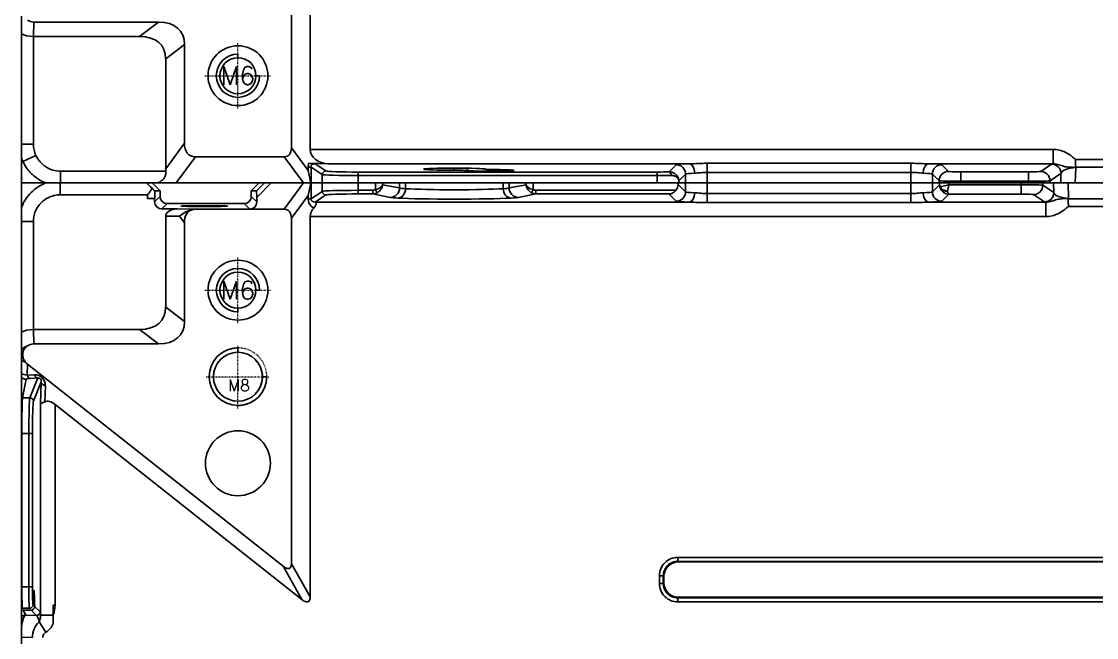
# Model space of a CAD drawing. Header units: millimetres. Extents: x 389 to 17466, y 310 to 5904.
# Drawn here: x 1613.4 to 1762.4, y 883.1 to 968.5 of the extents above; entities that cross this region are included whole.
import ezdxf

# ---------------------------------------------------------------- set-up
doc = ezdxf.new("R2010")
doc.units = ezdxf.units.MM
doc.linetypes.add('CENTER', pattern=[0.6, 0.375, -0.075, 0.075, -0.075])
doc.linetypes.add('HIDDEN', pattern=[0.2, 0.1, -0.1])
doc.layers.add('screw', color=33, linetype='Continuous', lineweight=13)
doc.styles.add('TXT', font='txt.shx', dxfattribs={"bigfont": 'gbcbig.shx'})

# ---------------------------------------------------------------- blocks, each defined once
blk = doc.blocks.new('screw_m8_g')
at = {"layer": 'screw', "color": 1, "linetype": 'CENTER', "lineweight": 18, "ltscale": 0.16}
for p, q in [((0, -4.4), (0, 4.4)), ((-4.4, 0), (4.4, 0))]:
    blk.add_line(p, q, dxfattribs=at)
at = {"layer": 'screw', "color": 33, "linetype": 'HIDDEN', "lineweight": 18, "ltscale": 0.16}
blk.add_circle((0, 0), 3.4, dxfattribs=at)
at = {"layer": 'screw', "color": 92, "linetype": 'HIDDEN', "lineweight": 18, "ltscale": 0.16}
blk.add_arc((0, 0), 4, 270, 180, dxfattribs=at)
at = {"layer": 'screw', "color": 6, "lineweight": 18, "style": 'TXT'}
blk.add_text('M8', height=1.6, dxfattribs=at).set_placement((-1.36, -2))
blk = doc.blocks.new('YTGUH')
at = {"color": 9, "linetype": 'Continuous', "true_color": 0xc7c8ca}
for p, q in [((1653.37, 950.81), (1653.37, 1003.56)), ((1650.77, 998.95), (1650.77, 951.05)), ((1613.36, 966.84), (1613.36, 969.28)), ((1615.01, 966.47), (1615.05, 968.47)), ((1615.05, 968.47), (1632.34, 968.47)), ((1629.73, 966.47), (1632.34, 968.47)), ((1613.36, 951.55), (1613.36, 966.84)), ((1615, 966.47), (1615, 951.55)), ((1615.01, 966.47), (1629.73, 966.47)), ((1635.94, 965.36), (1633.34, 963.36)), ((1635.94, 965.36), (1635.94, 951.68)), ((1633.34, 963.36), (1633.34, 948.14)), ((1643.36, 964.03), (1643.36, 963.53)), ((1645.86, 961.03), (1646.36, 961.03)), ((1615, 951.55), (1613.36, 951.55)), ((1635.94, 951.68), (1633.34, 948.14)), ((1650.77, 951.05), (1653.1, 947.89)), ((1653.37, 950.81), (1756.36, 950.81)), ((1756.36, 950.81), (1756.36, 948.81)), ((1615.35, 949.98), (1613.54, 949.14)), ((1634.79, 946.16), (1637.47, 949.79)), ((1637.47, 949.79), (1649.75, 949.79)), ((1652.43, 946.16), (1649.75, 949.79)), ((1787.22, 949.43), (1759.49, 949.43)), ((1618.75, 947.8), (1633.35, 947.8)), ((1618.75, 947.8), (1618.75, 946.16)), ((1653.1, 947.89), (1653.1, 948.36)), ((1653.1, 948.36), (1653.49, 948.36)), ((1655.89, 948.81), (1653.2, 948.88)), ((1653.49, 948.36), (1653.49, 946.16)), ((1655.05, 947.32), (1653.49, 948.36)), ((1654.05, 948.82), (1655.55, 947.82)), ((1705.93, 948.81), (1655.89, 948.81)), ((1673.29, 947.93), (1673.29, 948.22)), ((1675.2, 948.2), (1675.2, 947.87)), ((1703.11, 947.69), (1704.11, 948.69)), ((1708.41, 948.89), (1736.62, 948.89)), ((1708.41, 947.63), (1708.41, 948.89)), ((1736.62, 947.63), (1736.62, 948.89)), ((1756.36, 948.81), (1739.09, 948.81)), ((1740.91, 948.69), (1741.85, 947.76)), ((1754.63, 947.76), (1756.15, 948.77)), ((1759.5, 948.3), (1759.43, 946.16)), ((1759.44, 948.37), (1787.27, 948.37)), ((1759.46, 948.32), (1759.5, 948.3)), ((1655.05, 946.16), (1655.05, 947.32)), ((1660.04, 947.67), (1701.48, 947.67)), ((1660.04, 947.67), (1660.04, 947.17)), ((1660.04, 947.17), (1660.04, 946.16)), ((1701.48, 947.17), (1660.04, 947.17)), ((1701.48, 947.17), (1701.48, 947.67)), ((1701.48, 946.16), (1701.48, 947.17)), ((1705.41, 947.39), (1704.48, 946.46)), ((1704.48, 946.46), (1704.48, 946.16)), ((1705.41, 946.16), (1705.41, 947.39)), ((1708.41, 947.63), (1708.41, 946.16)), ((1736.62, 947.63), (1708.41, 947.63)), ((1736.62, 946.16), (1736.62, 947.63)), ((1739.61, 947.39), (1739.61, 946.16)), ((1740.55, 946.46), (1739.61, 947.39)), ((1740.55, 946.46), (1740.55, 946.16)), ((1743.55, 947.7), (1752.93, 947.7)), ((1743.55, 946.4), (1743.55, 947.7)), ((1743.55, 946.16), (1743.55, 946.4)), ((1752.93, 946.4), (1743.55, 946.4)), ((1752.93, 947.7), (1752.93, 946.4)), ((1752.93, 946.16), (1752.93, 946.4)), ((1757.44, 947.47), (1755.92, 946.46)), ((1755.92, 946.46), (1755.92, 946.16)), ((1757.4, 946.16), (1757.44, 947.47)), ((1618.71, 946.16), (1618.71, 944.51)), ((1630.73, 946.16), (1618.71, 946.16)), ((1632.24, 946.16), (1618.75, 946.16)), ((1630.73, 946.16), (1631.46, 946.16)), ((1631.46, 946.16), (1632.56, 945.06)), ((1631.83, 944.01), (1631.83, 945.06)), ((1631.83, 945.06), (1632.56, 945.06)), ((1632.24, 946.16), (1634.79, 946.16)), ((1632.56, 944.3), (1632.56, 945.06)), ((1634.79, 946.16), (1652.43, 946.16)), ((1645.2, 945.06), (1646.3, 946.16)), ((1645.2, 945.06), (1645.95, 945.06)), ((1645.2, 945.06), (1645.2, 944.3)), ((1647.04, 946.16), (1645.95, 945.06)), ((1645.97, 944.15), (1647.96, 946.16)), ((1646.3, 946.16), (1647.04, 946.16)), ((1647.96, 946.16), (1647.04, 946.16)), ((1647.96, 946.16), (1652.43, 946.16)), ((1652.43, 946.16), (1649.75, 942.52)), ((1653.43, 946.16), (1652.43, 946.16)), ((1653.43, 946.16), (1652.43, 946.16)), ((1653.43, 946.16), (1653.49, 946.16)), ((1653.43, 946.16), (1653.49, 946.16)), ((1653.49, 946.16), (1655.05, 946.16)), ((1653.49, 943.95), (1653.49, 946.16)), ((1655.05, 946.16), (1653.49, 946.16)), ((1655.05, 944.99), (1653.49, 943.95)), ((1660.04, 946.16), (1655.05, 946.16)), ((1655.05, 946.16), (1655.05, 944.99)), ((1655.05, 946.16), (1660.04, 946.16)), ((1660.04, 946.16), (1701.48, 946.16)), ((1660.04, 945.14), (1660.04, 946.16)), ((1662.43, 946.16), (1660.04, 946.16)), ((1662.04, 945.14), (1660.04, 945.14)), ((1660.04, 944.64), (1660.04, 945.14)), ((1662.04, 945.14), (1662.04, 944.64)), ((1662.43, 946.16), (1662.43, 945.24)), ((1663.41, 946.16), (1662.43, 946.16)), ((1662.43, 945.24), (1662.66, 944.8)), ((1663.41, 945.92), (1663.41, 946.16)), ((1663.41, 946.16), (1665.76, 946.16)), ((1663.41, 945.92), (1665.76, 945.46)), ((1665.76, 945.46), (1665.76, 946.16)), ((1665.76, 946.16), (1666.59, 946.16)), ((1666.59, 945.36), (1666.59, 946.16)), ((1666.59, 946.16), (1680.12, 946.16)), ((1680.12, 945.36), (1680.12, 946.16)), ((1680.95, 946.16), (1680.12, 946.16)), ((1680.95, 945.46), (1680.95, 946.16)), ((1680.95, 946.16), (1683.3, 946.16)), ((1680.95, 945.46), (1683.3, 945.92)), ((1683.3, 946.16), (1683.3, 945.92)), ((1684.28, 946.16), (1683.3, 946.16)), ((1684.28, 945.24), (1684.05, 944.8)), ((1684.28, 945.24), (1684.28, 946.16)), ((1704.38, 946.16), (1684.28, 946.16)), ((1704.09, 945.14), (1684.67, 945.14)), ((1684.67, 944.64), (1684.67, 945.14)), ((1704.48, 946.16), (1701.48, 946.16)), ((1704.38, 945.95), (1704.38, 946.16)), ((1704.38, 946.16), (1705.41, 946.16)), ((1705.41, 944.92), (1704.38, 945.95)), ((1704.48, 946.16), (1705.41, 946.16)), ((1708.41, 946.16), (1705.41, 946.16)), ((1705.41, 946.16), (1705.41, 944.92)), ((1705.41, 946.16), (1708.41, 946.16)), ((1708.41, 946.16), (1736.62, 946.16)), ((1708.41, 944.68), (1708.41, 946.16)), ((1708.41, 946.16), (1736.62, 946.16)), ((1736.62, 946.16), (1739.61, 946.16)), ((1736.62, 946.16), (1736.62, 944.68)), ((1736.62, 946.16), (1739.61, 946.16)), ((1739.61, 946.16), (1740.55, 946.16)), ((1739.61, 944.92), (1739.61, 946.16)), ((1740.61, 946.16), (1739.61, 946.16)), ((1740.61, 945.91), (1739.61, 944.92)), ((1740.55, 946.16), (1743.55, 946.16)), ((1740.61, 946.16), (1740.61, 945.91)), ((1741.91, 946.16), (1740.61, 946.16)), ((1740.71, 945.63), (1741.91, 945.91)), ((1741.91, 945.91), (1741.7, 945.02)), ((1741.91, 945.91), (1741.91, 946.16)), ((1751.93, 946.16), (1741.91, 946.16)), ((1751.93, 945.91), (1741.91, 945.91)), ((1752.93, 946.16), (1743.55, 946.16)), ((1751.93, 946.16), (1751.93, 945.91)), ((1754.92, 946.16), (1751.93, 946.16)), ((1751.93, 944.61), (1751.93, 945.91)), ((1752.93, 946.16), (1755.92, 946.16)), ((1754.92, 945.85), (1754.92, 946.16)), ((1756.4, 946.16), (1754.92, 946.16)), ((1756.44, 944.84), (1754.92, 945.85)), ((1757.4, 946.16), (1755.92, 946.16)), ((1756.4, 946.16), (1756.44, 944.84)), ((1756.4, 946.16), (1758.43, 946.16)), ((1757.4, 946.16), (1759.43, 946.16)), ((1758.5, 944.02), (1758.43, 946.16)), ((1788.28, 946.16), (1758.43, 946.16)), ((1759.43, 946.16), (1787.28, 946.16)), ((1630.83, 944.51), (1618.71, 944.51)), ((1630.83, 944.51), (1630.83, 944.01)), ((1630.83, 944.01), (1631.81, 944.01)), ((1632.56, 944.3), (1631.81, 943.55)), ((1631.81, 944.01), (1631.81, 943.55)), ((1631.83, 944.01), (1631.81, 944.01)), ((1632.81, 942.55), (1633.56, 943.3)), ((1644.2, 943.3), (1633.56, 943.3)), ((1644.2, 943.3), (1644.99, 942.52)), ((1645.98, 943.53), (1645.2, 944.3)), ((1645.98, 943.53), (1645.97, 944.15)), ((1650.77, 941.26), (1653.1, 944.42)), ((1653.1, 944.42), (1653.1, 943.95)), ((1653.1, 943.95), (1653.49, 943.95)), ((1654.05, 943.49), (1655.55, 944.49)), ((1654.29, 943.5), (1654.05, 943.49)), ((1705.93, 943.5), (1654.29, 943.5)), ((1660.04, 944.64), (1662.04, 944.64)), ((1664.48, 944.16), (1662.04, 944.64)), ((1684.67, 944.64), (1682.23, 944.16)), ((1684.67, 944.64), (1703.09, 944.64)), ((1703.09, 944.64), (1704.11, 943.62)), ((1736.62, 944.68), (1708.41, 944.68)), ((1708.41, 944.68), (1708.41, 943.43)), ((1708.41, 943.43), (1736.62, 943.43)), ((1736.62, 944.68), (1736.62, 943.43)), ((1755.36, 943.5), (1739.09, 943.5)), ((1740.91, 943.62), (1741.91, 944.61)), ((1741.91, 944.61), (1751.93, 944.61)), ((1753.63, 944.56), (1755.15, 943.54)), ((1755.36, 941.5), (1755.36, 943.5)), ((1758.44, 943.94), (1788.27, 943.94)), ((1758.46, 943.99), (1758.5, 944.02)), ((1632.81, 942.55), (1634.96, 942.55)), ((1637.56, 942.52), (1634.96, 942.55)), ((1644.99, 942.52), (1637.56, 942.52)), ((1649.75, 942.52), (1644.99, 942.52)), ((1788.22, 942.88), (1758.49, 942.88)), ((1613.36, 940.8), (1615, 940.8)), ((1613.36, 925.47), (1613.36, 940.8)), ((1615, 940.8), (1615, 925.84)), ((1633.34, 941.57), (1635.27, 941.54)), ((1633.34, 928.95), (1633.34, 941.57)), ((1635.94, 940.63), (1635.27, 941.54)), ((1635.94, 926.95), (1635.94, 940.63)), ((1650.77, 941.26), (1650.77, 893.36)), ((1653.37, 941.5), (1653.37, 888.75)), ((1653.37, 941.5), (1755.36, 941.5)), ((1646.36, 931.29), (1645.86, 931.29)), ((1635.94, 926.95), (1633.34, 928.95)), ((1643.36, 928.79), (1643.36, 928.29)), ((1613.36, 923.03), (1613.36, 925.47)), ((1615.01, 925.84), (1629.73, 925.84)), ((1615.05, 923.84), (1615.01, 925.84)), ((1629.73, 925.84), (1632.34, 923.84)), ((1613.36, 923.03), (1613.36, 921.65)), ((1615.05, 923.84), (1632.34, 923.84)), ((1643.36, 922.69), (1643.36, 923.29)), ((1613.36, 919.68), (1613.36, 921.65)), ((1614.15, 919.5), (1614.17, 921.02)), ((1649.61, 893.01), (1614.17, 921.02)), ((1615.17, 919.56), (1614.15, 919.5)), ((1613.36, 919.2), (1613.36, 916.39)), ((1613.5, 916.38), (1614.02, 918.95)), ((1615.61, 919.12), (1614.52, 916.38)), ((1614.59, 919.06), (1615.61, 919.12)), ((1615.02, 915.88), (1616.1, 918.59)), ((1616.1, 918.59), (1616.01, 915.53)), ((1616.59, 915.81), (1616.66, 918.03)), ((1647.36, 919.29), (1646.76, 919.29)), ((1614.52, 916.38), (1613.5, 916.38)), ((1616.01, 915.53), (1616.01, 886.25)), ((1618.01, 887.6), (1618.01, 915.44)), ((1618.01, 915.44), (1652.21, 888.39)), ((1613.41, 911.4), (1613.36, 911.4)), ((1613.36, 911.4), (1613.36, 890.16)), ((1613.41, 890.16), (1613.41, 911.4)), ((1613.41, 911.4), (1614.37, 911.4)), ((1614.37, 911.4), (1614.37, 890.16)), ((1614.87, 911.4), (1614.37, 911.4)), ((1614.87, 890.16), (1614.87, 911.4)), ((1704.31, 894.23), (1842.4, 894.23)), ((1704.31, 894.23), (1704.31, 893.69)), ((1649.61, 893.01), (1652.21, 888.39)), ((1653.37, 888.75), (1650.77, 893.36)), ((1842.4, 893.69), (1704.31, 893.69)), ((1704.39, 893.61), (1704.31, 893.69)), ((1842.32, 893.61), (1704.39, 893.61)), ((1701.77, 891.7), (1701.77, 890.61)), ((1702.32, 891.7), (1701.77, 891.7)), ((1702.32, 890.61), (1702.32, 891.7)), ((1702.32, 891.7), (1702.4, 891.61)), ((1702.4, 891.61), (1702.4, 890.7)), ((1613.41, 890.16), (1613.36, 890.16)), ((1614.37, 890.16), (1613.41, 890.16)), ((1614.87, 890.16), (1614.37, 890.16)), ((1702.32, 890.61), (1701.77, 890.61)), ((1702.4, 890.7), (1702.32, 890.61)), ((1704.31, 888.62), (1704.39, 888.71)), ((1704.31, 888.62), (1842.4, 888.62)), ((1704.31, 888.62), (1704.31, 888.08)), ((1842.32, 888.71), (1704.39, 888.71)), ((1613.36, 886.9), (1613.36, 887.17)), ((1613.36, 886.9), (1613.36, 886.05)), ((1614.45, 887.18), (1613.47, 887.18)), ((1613.94, 886.23), (1613.59, 886.93)), ((1614.68, 886.93), (1613.59, 886.93)), ((1614.68, 886.93), (1615.43, 886.18)), ((1615.93, 886.68), (1615.18, 887.44)), ((1617.75, 887.6), (1618.01, 887.6)), ((1617.75, 886.28), (1617.75, 887.6)), ((1842.4, 888.08), (1704.31, 888.08)), ((1613.36, 884.52), (1613.36, 886.05)), ((1615.43, 886.18), (1613.94, 886.23)), ((1615.79, 885.31), (1616.73, 883.85)), ((1616.01, 886.25), (1617.75, 886.25)), ((1617.75, 885.05), (1617.75, 886.28)), ((1613.36, 884.52), (1613.36, 883.18)), ((1613.36, 883.18), (1614.87, 883.13)), ((1613.36, 849.13), (1613.36, 883.18))]:
    blk.add_line(p, q, dxfattribs=at)
for centre, radius in [((1643.36, 961.03), 4.15), ((1643.36, 961.03), 2.5), ((1643.36, 931.29), 4.15), ((1643.36, 931.29), 2.5), ((1643.36, 907.29), 4.5)]:
    blk.add_circle(centre, radius, dxfattribs=at)
for centre, radius, start, end in [((1643.36, 961.03), 3, 90, 0), ((1643.36, 931.29), 3, 0, 270), ((1615.05, 922.3), 1.53, 124.2742, 220.7405), ((1643.36, 919.29), 4, 90, 0), ((1643.36, 919.29), 3.4, 90, 0), ((1643.36, 919.29), 3.4, 0, 90)]:
    blk.add_arc(centre, radius, start, end, dxfattribs=at)
for centre, major_axis, ratio, start_param, end_param in [((1615.07, 971.3), (-0.05, -2.83), 0.707053, 5.848758, 6.295526), ((1627.73, 961.4), (-7.63, -5.85), 0.519988, 2.761948, 3.737168), ((1615, 967.3), (-2, 0.02), 0.414169, 0.607152, 1.574411), ((1615.04, 969.3), (-0.05, -2.83), 0.707053, 0.007229, 0.012341), ((1625.12, 959.4), (-7.63, -5.85), 0.519988, 2.761948, 3.737168), ((1640.87, 955.89), (4.3, 5.83), 0.414284, 2.629407, 3.437875), ((1647.48, 953.86), (-2.86, 3.89), 0.414284, 2.845311, 3.653779), ((1655.98, 950.81), (-2.61, 0), 0.767327, 0, 1.53589), ((1638.27, 952.35), (4.3, 5.83), 0.414284, 2.629407, 2.709492), ((1654.66, 948.32), (-1.5, 0.48), 0.950312, 6.222659, 6.580317), ((1654.05, 948.32), (-0.543, 0.187), 0.861051, 5.005221, 6.574191), ((1655.55, 947.32), (-0.277, -0.416), 0.998023, 3.730274, 5.299244), ((1660.04, 947.83), (-4.5, 0), 0.034921, 0.05236, 1.570796), ((1673.36, 948.07), (-4.25, 0), 0.034921, 3.157474, 7.838062), ((1678.36, 947.9), (-3.25, 0), 0.034921, 0.240124, 4.472132), ((1708.41, 948.69), (-4.3, 0), 0.034921, 5.326162, 6.248279), ((1704.11, 947.39), (-0.919, 0.919), 0.998783, 3.9276, 5.497178), ((1705.93, 947.51), (-0.03, 1.3), 0.575839, 4.698222, 6.240485), ((1739.09, 947.51), (0.03, 1.3), 0.575839, 0.0427, 1.584963), ((1736.62, 948.69), (-4.3, 0), 0.034921, 3.176499, 4.098616), ((1740.91, 947.39), (0.919, 0.919), 0.998783, 0.786007, 2.355586), ((1741.85, 946.46), (-0.919, -0.919), 0.998783, 3.9276, 5.497178), ((1743.55, 947.76), (-1.7, 0), 0.034921, 0.034907, 1.570796), ((1752.93, 947.76), (-1.7, 0), 0.034921, 1.570796, 3.089233), ((1754.63, 946.46), (0.72, -1.08), 0.998023, 0.983941, 2.552911), ((1759.44, 948.76), (3.3, 0), 0.042162, 2.775903, 3.078292), ((1756.15, 947.47), (0.72, -1.08), 0.998023, 0.983941, 2.552911), ((1759.44, 947.46), (2, 0.07), 0.41429, 1.525367, 3.05186), ((1660.04, 947.33), (-5, 0), 0.031429, 0.05236, 1.570796), ((1701.48, 947.76), (-2.5, 0), 0.034921, 1.570796, 2.284184), ((1701.48, 947.26), (-3, 0), 0.029101, 1.570796, 2.284184), ((1703.11, 947.19), (-0.015, 0.5), 0.654228, 4.69262, 6.237024), ((1708.41, 947.39), (-3, 0), 0.050053, 5.326162, 6.248279), ((1736.62, 947.39), (-3, 0), 0.050053, 3.176499, 4.098616), ((1743.55, 946.46), (-3, 0), 0.019788, 0.034907, 1.570796), ((1752.93, 946.46), (-3, 0), 0.019788, 1.570796, 3.089233), ((1632.39, 944.51), (-2, 2), 0.008726, 0.59481, 1.090186), ((1630.83, 946.06), (-1, 1), 0.008727, 2.253368, 3.132866), ((1645.95, 943.64), (-0.01, 1.41), 0.013235, 5.079274, 6.283122), ((1660.04, 944.98), (-5, 0), 0.031429, 4.712389, 6.230825), ((1655.55, 944.99), (-0.277, 0.416), 0.998023, 0.983941, 2.552911), ((1662.04, 945.94), (0.797, -0.158), 0.984226, 4.910957, 5.40958), ((1662.04, 945.94), (-1.28, 0.25), 0.996219, 1.769364, 2.267987), ((1664.48, 945.46), (0.25, 1.28), 0.984226, 3.340161, 4.904897), ((1665.5, 945.36), (0.07, 1.3), 0.844803, 3.206862, 4.759004), ((1671.67, 945.5), (-6, 0), 0.042487, 0.174533, 0.563912), ((1673.36, 945.54), (-8, 0), 0.040595, 0.563912, 2.57768), ((1675.05, 945.5), (-6, 0), 0.042487, 2.57768, 2.96706), ((1681.22, 945.36), (-0.07, 1.3), 0.844803, 1.524182, 3.076323), ((1682.23, 945.46), (-0.25, 1.28), 0.984226, 1.378289, 2.943025), ((1684.67, 945.94), (1.28, 0.25), 0.996219, 4.015198, 4.513821), ((1684.67, 945.94), (0.797, 0.158), 0.984226, 4.015198, 4.513821), ((1703.07, 945.96), (0.92, -0.92), 0.998783, 0.105989, 0.784789), ((1704.11, 944.92), (-0.919, -0.919), 0.998783, 0.786007, 2.355586), ((1708.41, 944.92), (-3, 0), 0.050053, 0.034907, 0.957024), ((1705.93, 944.8), (-0.03, -1.3), 0.575839, 0.0427, 1.584963), ((1736.62, 944.92), (-3, 0), 0.050053, 2.184569, 3.106686), ((1739.09, 944.8), (0.03, -1.3), 0.575839, 4.698222, 6.240485), ((1740.91, 944.92), (0.919, -0.919), 0.998783, 3.9276, 5.497178), ((1741.91, 945.91), (-1.2, 0.51), 0.96994, 0.412514, 0.771134), ((1741.91, 945.91), (-1.3, 0.04), 0.593526, 0.053916, 0.412536), ((1741.17, 945.64), (0.46, 0.195), 0.685021, 2.587307, 3.079904), ((1741.17, 945.63), (-0.456, -0.205), 0.69482, 5.709949, 6.204723), ((1741.91, 945.91), (-0.54, 1.19), 0.988133, 1.499411, 2.710369), ((1741.91, 945.91), (-0.01, 1.3), 0.222706, 2.320074, 3.104864), ((1751.93, 945.85), (-3, 0), 0.019788, 3.193953, 4.712389), ((1753.63, 945.85), (0.72, 1.08), 0.998023, 3.730274, 5.299244), ((1755.15, 944.84), (0.72, 1.08), 0.998023, 3.730274, 5.299244), ((1758.44, 944.85), (-2, 0.07), 0.41429, 0.089732, 1.616226), ((1632.81, 943.55), (-0.707, -0.707), 0.999695, 5.497939, 7.068431), ((1633.56, 944.3), (-0.707, -0.707), 0.999695, 5.497939, 7.068431), ((1644.2, 944.3), (-0.707, 0.707), 0.999695, 2.356347, 3.926839), ((1644.98, 943.53), (-0.397, 0.931), 0.985858, 2.743926, 4.314418), ((1654.66, 944), (1.5, 0.48), 0.950312, 2.844461, 3.8854), ((1654.05, 944), (0.543, 0.187), 0.861051, 2.850587, 4.419557), ((1654.05, 942.5), (0.027, -1), 0.608624, 2.799613, 3.097594), ((1660.04, 944.48), (-4.5, 0), 0.034921, 4.712389, 6.230825), ((1671.67, 944.2), (-7.3, 0), 0.034921, 0.174533, 0.563912), ((1673.36, 944.24), (-9.3, 0), 0.034921, 0.563912, 2.57768), ((1675.05, 944.2), (-7.3, 0), 0.034921, 2.57768, 2.96706), ((1708.41, 943.62), (-4.3, 0), 0.034921, 0.034907, 0.957024), ((1736.62, 943.62), (-4.3, 0), 0.034921, 2.184569, 3.106686), ((1751.93, 944.55), (-1.7, 0), 0.034921, 3.193953, 4.712389), ((1758.44, 943.55), (-3.3, 0), 0.042162, 0.063301, 0.365689), ((1634.98, 941.55), (1.64, -0.02), 0.608727, 1.592796, 3.149746), ((1640.87, 936.42), (4.3, -5.83), 0.414284, 2.987773, 3.653779), ((1637.59, 941.52), (1.64, -0.02), 0.608727, 1.592796, 1.946025), ((1647.48, 938.45), (-2.86, -3.89), 0.414284, 2.629407, 3.437875), ((1655.98, 941.5), (-2.61, 0), 0.767327, 5.654446, 6.283185), ((1625.12, 932.91), (-7.63, 5.85), 0.519988, 2.546017, 3.521237), ((1627.73, 930.91), (-7.63, 5.85), 0.519988, 2.546017, 3.521237), ((1615, 925.01), (2, 0.02), 0.414169, 1.567182, 2.534441), ((1615.04, 923.01), (0.05, -2.83), 0.707053, 3.129252, 3.134364), ((1615.05, 922.3), (-2, -0.03), 0.707053, 5.146817, 5.710572), ((1615.07, 921.01), (0.05, -2.83), 0.707053, 3.129252, 3.57602), ((1615.05, 922.3), (-2, 0.03), 0.621326, 0.5689, 0.959097), ((1615.07, 923.91), (-0.04, -3.22), 0.621326, 5.671486, 5.837782), ((1615.02, 919.95), (-2, 0.01), 0.250652, 0.591792, 1.123404), ((1614.59, 920.05), (0.058, -0.998), 0.553603, 5.268923, 6.178337), ((1615.12, 917.94), (0.81, 1.45), 0.902173, 5.238895, 6.80665), ((1615.61, 920.11), (0.058, -0.998), 0.553603, 5.268923, 6.178337), ((1614.02, 919.95), (0.981, -0.196), 0.996044, 4.185297, 4.908556), ((1615.02, 918.95), (1, 0), 0.119965, 2.014389, 3.117507), ((1615.56, 918.49), (0.316, 0.584), 0.749129, 5.247343, 6.815098), ((1617.1, 918.59), (-1, 0.028), 0.62541, 0.044741, 1.134215), ((1613.5, 917.38), (0.981, -0.196), 0.996044, 4.759337, 4.908556), ((1613.51, 911.4), (0, 5), 0.020946, 0.087266, 1.570796), ((1614.53, 911.4), (0, 5), 0.031429, 0.087266, 1.570796), ((1614.52, 915.88), (-0.464, 0.185), 0.995592, 3.522886, 5.090641), ((1615.03, 911.4), (0, 4.5), 0.034921, 0.087266, 1.570796), ((1618.01, 912.89), (-1.41, 2.92), 0.484172, 5.497787, 6.283364), ((1649.12, 895.19), (1.39, -2.46), 0.35329, 5.569338, 6.841706), ((1704.41, 891.6), (-1.42, 1.42), 0.992433, 5.501585, 7.064785), ((1613.48, 890.16), (0, 3), 0.023273, 1.570796, 3.025387), ((1614.46, 890.16), (0, 3), 0.029101, 1.570796, 3.025387), ((1614.96, 890.16), (0, 2.5), 0.034921, 1.570796, 3.084511), ((1615.07, 886.16), (0, 3.5), 0.034921, 5.086761, 7.409605), ((1704.41, 890.71), (-1.42, -1.42), 0.992433, 5.501585, 7.064785), ((1651.73, 890.58), (1.39, -2.46), 0.35329, 5.569338, 6.841706), ((1615.43, 886.68), (-0.354, -0.354), 0.998783, 0.786007, 2.355586), ((1615.93, 883.18), (0, 3.5), 0.051121, 5.779138, 6.23197), ((1614.51, 887.61), (-2.48, 2.48), 0.998783, 3.53867, 3.926382), ((1613.94, 885.24), (0.894, 0.447), 0.999239, 1.107575, 1.728982), ((1613.94, 883.24), (0.03, 3), 0.218747, 0.043917, 1.130098), ((1617.7, 883.11), (0.1, 3), 0.942809, 0.778991, 1.595477), ((1615.43, 883.18), (-0.03, 3), 0.177208, 5.496471, 6.226101), ((1617.7, 883.11), (-1.41, 0.05), 0.706891, 5.49138, 6.307865)]:
    blk.add_ellipse(centre, major_axis=major_axis, ratio=ratio, start_param=start_param, end_param=end_param, dxfattribs=at)
blk.add_ellipse((1638.67, 942.95), major_axis=(-3.25, 0), ratio=0.017455, dxfattribs=at)
for points, knots in [([(1613.36, 951.55), (1613.36, 951.35), (1613.36, 951.15), (1613.36, 950.77), (1613.36, 950.57), (1613.36, 950.21), (1613.36, 950.03), (1613.36, 949.74), (1613.36, 949.62), (1613.36, 949.58)], [0, 0, 0, 0, 0.25, 0.25, 0.5, 0.5, 0.75, 0.75, 1, 1, 1, 1]), ([(1615, 951.55), (1615, 951.27), (1615.03, 951.01), (1615.15, 950.49), (1615.23, 950.23), (1615.35, 949.98)], [0, 0, 0, 0, 0.5, 0.5, 1, 1, 1, 1]), ([(1756.36, 950.81), (1756.65, 950.81), (1756.94, 950.77), (1757.5, 950.64), (1757.78, 950.54), (1758.31, 950.28), (1758.55, 950.13), (1758.91, 949.87), (1759.02, 949.78), (1759.19, 949.64), (1759.25, 949.59), (1759.33, 949.53), (1759.36, 949.5), (1759.42, 949.46), (1759.46, 949.44), (1759.49, 949.43)], [0, 0, 0, 0, 0.25, 0.25, 0.5, 0.5, 0.75, 0.75, 0.875, 0.875, 0.9375, 0.9375, 0.96875, 0.96875, 1, 1, 1, 1]), ([(1613.36, 949.58), (1613.36, 948.9), (1613.36, 948.28), (1613.36, 947.13), (1613.36, 946.6), (1613.36, 946.16)], [0, 0, 0, 0, 0.5, 0.5, 1, 1, 1, 1]), ([(1615.35, 949.98), (1615.5, 949.66), (1615.69, 949.36), (1616.04, 948.96), (1616.17, 948.83), (1616.44, 948.6), (1616.58, 948.49), (1616.87, 948.3), (1617.03, 948.21), (1617.36, 948.07), (1617.52, 948), (1618.03, 947.85), (1618.39, 947.8), (1618.75, 947.8)], [0, 0, 0, 0, 0.25, 0.25, 0.375, 0.375, 0.5, 0.5, 0.625, 0.625, 0.75, 0.75, 1, 1, 1, 1]), ([(1759.49, 949.43), (1759.48, 949.34), (1759.47, 949.25), (1759.46, 949.06), (1759.46, 948.97), (1759.45, 948.7), (1759.44, 948.53), (1759.44, 948.37)], [0, 0, 0, 0, 0.25, 0.25, 0.5, 0.5, 1, 1, 1, 1]), ([(1616.78, 946.16), (1616.43, 946.29), (1616.08, 946.45), (1615.44, 946.85), (1615.14, 947.07), (1614.72, 947.46), (1614.59, 947.59), (1614.34, 947.87), (1614.22, 948.02), (1613.89, 948.48), (1613.7, 948.8), (1613.54, 949.14)], [0, 0, 0, 0, 0.25, 0.25, 0.5, 0.5, 0.625, 0.625, 0.75, 0.75, 1, 1, 1, 1]), ([(1633.35, 947.8), (1633.36, 947.7), (1633.37, 947.61), (1633.36, 947.41), (1633.34, 947.32), (1633.27, 947.05), (1633.18, 946.88), (1632.95, 946.61), (1632.82, 946.5), (1632.54, 946.31), (1632.39, 946.23), (1632.24, 946.16)], [0, 0, 0, 0, 0.125, 0.125, 0.25, 0.25, 0.5, 0.5, 0.75, 0.75, 1, 1, 1, 1]), ([(1654.05, 948.82), (1653.97, 948.83), (1653.88, 948.84), (1653.7, 948.86), (1653.64, 948.86), (1653.45, 948.87), (1653.34, 948.88), (1653.2, 948.88)], [0, 0, 0, 0, 0.5, 0.5, 0.75, 0.75, 1, 1, 1, 1]), ([(1675.2, 947.87), (1675.15, 947.88), (1675.06, 947.89), (1674.82, 947.9), (1674.68, 947.91), (1674.33, 947.92), (1674.14, 947.92), (1673.73, 947.92), (1673.51, 947.93), (1673.29, 947.93)], [0, 0, 0, 0, 0.25, 0.25, 0.5, 0.5, 0.75, 0.75, 1, 1, 1, 1]), ([(1677.6, 948.08), (1677.61, 948.07), (1677.65, 948.06), (1677.8, 948.05), (1677.9, 948.04), (1678.18, 948.03), (1678.34, 948.02), (1678.71, 948.02), (1678.91, 948.01), (1679.13, 948.01)], [0, 0, 0, 0, 0.25, 0.25, 0.5, 0.5, 0.75, 0.75, 1, 1, 1, 1]), ([(1705.93, 948.81), (1706.33, 948.82), (1706.74, 948.84), (1707.57, 948.87), (1707.99, 948.89), (1708.41, 948.89)], [0, 0, 0, 0, 0.5, 0.5, 1, 1, 1, 1]), ([(1736.62, 948.89), (1737.04, 948.89), (1737.47, 948.87), (1738.3, 948.84), (1738.7, 948.82), (1739.09, 948.81)], [0, 0, 0, 0, 0.5, 0.5, 1, 1, 1, 1]), ([(1759.46, 948.32), (1759.31, 948.32), (1759.17, 948.32), (1758.88, 948.33), (1758.74, 948.33), (1758.34, 948.35), (1758.1, 948.4), (1757.63, 948.52), (1757.4, 948.61), (1756.91, 948.75), (1756.65, 948.81), (1756.36, 948.81)], [0, 0, 0, 0, 0.125, 0.125, 0.25, 0.25, 0.5, 0.5, 0.75, 0.75, 1, 1, 1, 1]), ([(1759.44, 948.37), (1759.44, 948.36), (1759.44, 948.36), (1759.44, 948.34), (1759.45, 948.34), (1759.46, 948.33), (1759.46, 948.33), (1759.46, 948.32)], [0, 0, 0, 0, 0.362071, 0.362071, 0.723957, 0.723957, 1, 1, 1, 1]), ([(1704.48, 946.46), (1704.47, 946.53), (1704.46, 946.61), (1704.43, 946.76), (1704.41, 946.83), (1704.31, 947.04), (1704.22, 947.18), (1703.99, 947.41), (1703.84, 947.51), (1703.5, 947.66), (1703.32, 947.7), (1703.11, 947.69)], [0, 0, 0, 0, 0.125, 0.125, 0.25, 0.25, 0.5, 0.5, 0.75, 0.75, 1, 1, 1, 1]), ([(1703.44, 947.19), (1703.61, 947.2), (1703.75, 947.17), (1704.01, 947.08), (1704.11, 947.02), (1704.29, 946.88), (1704.35, 946.8), (1704.44, 946.63), (1704.47, 946.55), (1704.48, 946.46)], [0, 0, 0, 0, 0.25, 0.25, 0.5, 0.5, 0.75, 0.75, 1, 1, 1, 1]), ([(1708.41, 947.63), (1708.1, 947.63), (1707.8, 947.61), (1707.36, 947.57), (1707.22, 947.55), (1706.94, 947.53), (1706.81, 947.52), (1706.68, 947.51)], [0, 0, 0, 0, 0.5, 0.5, 0.75, 0.75, 1, 1, 1, 1]), ([(1738.34, 947.51), (1738.09, 947.52), (1737.82, 947.56), (1737.38, 947.6), (1737.23, 947.61), (1736.93, 947.63), (1736.77, 947.63), (1736.62, 947.63)], [0, 0, 0, 0, 0.5, 0.5, 0.75, 0.75, 1, 1, 1, 1]), ([(1613.36, 946.16), (1613.8, 946.16), (1614.33, 946.16), (1615.48, 946.16), (1616.1, 946.16), (1616.78, 946.16)], [0, 0, 0, 0, 0.5, 0.5, 1, 1, 1, 1]), ([(1613.36, 942.76), (1613.5, 943.15), (1613.68, 943.52), (1614.13, 944.22), (1614.39, 944.54), (1614.97, 945.12), (1615.3, 945.38), (1615.99, 945.83), (1616.36, 946.01), (1616.75, 946.16)], [0, 0, 0, 0, 0.25, 0.25, 0.5, 0.5, 0.75, 0.75, 1, 1, 1, 1]), ([(1613.36, 942.76), (1613.36, 943.43), (1613.36, 944.05), (1613.36, 945.19), (1613.36, 945.71), (1613.36, 946.16)], [0, 0, 0, 0, 0.5, 0.5, 1, 1, 1, 1]), ([(1616.75, 946.16), (1616.08, 946.16), (1615.46, 946.16), (1614.32, 946.16), (1613.8, 946.16), (1613.36, 946.16)], [0, 0, 0, 0, 0.5, 0.5, 1, 1, 1, 1]), ([(1618.71, 946.16), (1618.51, 946.16), (1618.32, 946.16), (1617.93, 946.16), (1617.74, 946.16), (1617.37, 946.16), (1617.2, 946.16), (1616.91, 946.16), (1616.79, 946.16), (1616.75, 946.16)], [0, 0, 0, 0, 0.25, 0.25, 0.5, 0.5, 0.75, 0.75, 1, 1, 1, 1]), ([(1616.78, 946.16), (1616.82, 946.16), (1616.94, 946.16), (1617.23, 946.16), (1617.41, 946.16), (1617.77, 946.16), (1617.97, 946.16), (1618.35, 946.16), (1618.55, 946.16), (1618.75, 946.16)], [0, 0, 0, 0, 0.25, 0.25, 0.5, 0.5, 0.75, 0.75, 1, 1, 1, 1]), ([(1631.45, 945.42), (1631.36, 945.27), (1631.26, 945.12), (1631.05, 944.82), (1630.94, 944.66), (1630.83, 944.51)], [0, 0, 0, 0, 0.5, 0.5, 1, 1, 1, 1]), ([(1662.43, 945.24), (1662.56, 945.27), (1662.68, 945.31), (1662.9, 945.41), (1663, 945.47), (1663.18, 945.59), (1663.25, 945.65), (1663.36, 945.78), (1663.39, 945.85), (1663.41, 945.92)], [0, 0, 0, 0, 0.25, 0.25, 0.5, 0.5, 0.75, 0.75, 1, 1, 1, 1]), ([(1663.41, 945.92), (1663.4, 945.81), (1663.38, 945.7), (1663.31, 945.49), (1663.25, 945.38), (1663.13, 945.19), (1663.05, 945.1), (1662.87, 944.93), (1662.77, 944.86), (1662.66, 944.8)], [0, 0, 0, 0, 0.25, 0.25, 0.5, 0.5, 0.75, 0.75, 1, 1, 1, 1]), ([(1684.05, 944.8), (1683.94, 944.86), (1683.84, 944.93), (1683.66, 945.1), (1683.58, 945.19), (1683.46, 945.38), (1683.41, 945.49), (1683.33, 945.7), (1683.31, 945.81), (1683.3, 945.92)], [0, 0, 0, 0, 0.25, 0.25, 0.5, 0.5, 0.75, 0.75, 1, 1, 1, 1]), ([(1684.28, 945.24), (1684.16, 945.27), (1684.03, 945.31), (1683.81, 945.41), (1683.71, 945.47), (1683.54, 945.59), (1683.46, 945.65), (1683.35, 945.78), (1683.32, 945.85), (1683.3, 945.92)], [0, 0, 0, 0, 0.25, 0.25, 0.5, 0.5, 0.75, 0.75, 1, 1, 1, 1]), ([(1703.09, 944.64), (1703.27, 944.64), (1703.45, 944.68), (1703.7, 944.81), (1703.79, 944.86), (1703.95, 944.98), (1704.02, 945.06), (1704.09, 945.14)], [0, 0, 0, 0, 0.5, 0.5, 0.75, 0.75, 1, 1, 1, 1]), ([(1708.41, 944.68), (1708.1, 944.68), (1707.8, 944.7), (1707.36, 944.74), (1707.22, 944.76), (1706.94, 944.78), (1706.81, 944.8), (1706.68, 944.8)], [0, 0, 0, 0, 0.5, 0.5, 0.75, 0.75, 1, 1, 1, 1]), ([(1738.34, 944.8), (1738.09, 944.79), (1737.82, 944.76), (1737.38, 944.71), (1737.23, 944.7), (1736.93, 944.68), (1736.77, 944.68), (1736.62, 944.68)], [0, 0, 0, 0, 0.5, 0.5, 0.75, 0.75, 1, 1, 1, 1]), ([(1741.7, 945.02), (1741.59, 945.04), (1741.48, 945.06), (1741.27, 945.12), (1741.17, 945.17), (1740.99, 945.28), (1740.92, 945.34), (1740.79, 945.48), (1740.74, 945.55), (1740.71, 945.63)], [0, 0, 0, 0, 0.25, 0.25, 0.5, 0.5, 0.75, 0.75, 1, 1, 1, 1]), ([(1741.7, 945.02), (1741.59, 945.02), (1741.48, 945.02), (1741.27, 945.06), (1741.17, 945.08), (1740.99, 945.16), (1740.91, 945.21), (1740.78, 945.33), (1740.74, 945.39), (1740.71, 945.46)], [0, 0, 0, 0, 0.25, 0.25, 0.5, 0.5, 0.75, 0.75, 1, 1, 1, 1]), ([(1618.71, 944.51), (1618.46, 944.51), (1618.22, 944.48), (1617.75, 944.39), (1617.52, 944.32), (1617.07, 944.13), (1616.85, 944.02), (1616.45, 943.75), (1616.26, 943.59), (1615.92, 943.25), (1615.77, 943.07), (1615.49, 942.66), (1615.38, 942.45), (1615.19, 942), (1615.12, 941.77), (1615.03, 941.29), (1615, 941.05), (1615, 940.8)], [0, 0, 0, 0, 0.125, 0.125, 0.25, 0.25, 0.375, 0.375, 0.5, 0.5, 0.625, 0.625, 0.75, 0.75, 0.875, 0.875, 1, 1, 1, 1]), ([(1653.87, 942.68), (1653.95, 942.76), (1654.01, 942.84), (1654.1, 943), (1654.13, 943.07), (1654.18, 943.21), (1654.2, 943.27), (1654.21, 943.35), (1654.21, 943.37), (1654.22, 943.41), (1654.22, 943.43), (1654.23, 943.44)], [0, 0, 0, 0, 0.25, 0.25, 0.5, 0.5, 0.75, 0.75, 0.875, 0.875, 1, 1, 1, 1]), ([(1705.93, 943.5), (1706.33, 943.5), (1706.74, 943.47), (1707.57, 943.44), (1707.99, 943.43), (1708.41, 943.43)], [0, 0, 0, 0, 0.5, 0.5, 1, 1, 1, 1]), ([(1736.62, 943.43), (1737.04, 943.43), (1737.47, 943.44), (1738.3, 943.47), (1738.7, 943.5), (1739.09, 943.5)], [0, 0, 0, 0, 0.5, 0.5, 1, 1, 1, 1]), ([(1758.46, 943.99), (1758.31, 943.99), (1758.17, 943.99), (1757.88, 943.99), (1757.74, 943.98), (1757.34, 943.96), (1757.1, 943.92), (1756.63, 943.79), (1756.4, 943.7), (1756.03, 943.59), (1755.9, 943.56), (1755.64, 943.51), (1755.5, 943.5), (1755.36, 943.5)], [0, 0, 0, 0, 0.125, 0.125, 0.25, 0.25, 0.5, 0.5, 0.75, 0.75, 0.875, 0.875, 1, 1, 1, 1]), ([(1758.44, 943.94), (1758.44, 943.95), (1758.44, 943.97), (1758.46, 943.98), (1758.46, 943.99)], [0, 0, 0, 0, 0.490427, 1, 1, 1, 1]), ([(1758.49, 942.88), (1758.48, 942.97), (1758.47, 943.07), (1758.46, 943.25), (1758.46, 943.34), (1758.45, 943.61), (1758.44, 943.78), (1758.44, 943.94)], [0, 0, 0, 0, 0.25, 0.25, 0.5, 0.5, 1, 1, 1, 1]), ([(1613.36, 942.76), (1613.36, 942.74), (1613.36, 942.7), (1613.36, 942.6), (1613.36, 942.53), (1613.36, 942.31), (1613.36, 942.14), (1613.36, 941.77), (1613.36, 941.58), (1613.36, 941.2), (1613.36, 941), (1613.36, 940.8)], [0, 0, 0, 0, 0.125, 0.125, 0.25, 0.25, 0.5, 0.5, 0.75, 0.75, 1, 1, 1, 1]), ([(1637, 942.46), (1636.83, 942.42), (1636.67, 942.37), (1636.35, 942.24), (1636.2, 942.17), (1635.76, 941.93), (1635.5, 941.73), (1635.27, 941.54)], [0, 0, 0, 0, 0.25, 0.25, 0.5, 0.5, 1, 1, 1, 1]), ([(1755.36, 941.5), (1755.65, 941.5), (1755.94, 941.54), (1756.5, 941.67), (1756.78, 941.77), (1757.31, 942.03), (1757.55, 942.18), (1757.91, 942.44), (1758.02, 942.53), (1758.19, 942.67), (1758.25, 942.72), (1758.33, 942.78), (1758.36, 942.81), (1758.42, 942.85), (1758.46, 942.87), (1758.49, 942.88)], [0, 0, 0, 0, 0.25, 0.25, 0.5, 0.5, 0.75, 0.75, 0.875, 0.875, 0.9375, 0.9375, 0.96875, 0.96875, 1, 1, 1, 1]), ([(1613.36, 919.2), (1613.36, 919.22), (1613.36, 919.26), (1613.36, 919.41), (1613.36, 919.51), (1613.36, 919.68)], [0, 0, 0, 0, 0.5, 0.5, 1, 1, 1, 1]), ([(1613.36, 916.39), (1613.36, 916.36), (1613.36, 916.31), (1613.36, 916.14), (1613.36, 916.03), (1613.36, 915.75), (1613.36, 915.59), (1613.36, 915.22), (1613.36, 915.01), (1613.36, 914.55), (1613.36, 914.31), (1613.36, 913.78), (1613.36, 913.5), (1613.36, 912.93), (1613.36, 912.63), (1613.36, 912.02), (1613.36, 911.71), (1613.36, 911.4)], [0, 0, 0, 0, 0.125, 0.125, 0.25, 0.25, 0.375, 0.375, 0.5, 0.5, 0.625, 0.625, 0.75, 0.75, 0.875, 0.875, 1, 1, 1, 1]), ([(1616.01, 915.53), (1616.01, 915.54), (1616.03, 915.56), (1616.09, 915.59), (1616.13, 915.61), (1616.23, 915.65), (1616.29, 915.67), (1616.43, 915.73), (1616.51, 915.77), (1616.59, 915.81)], [0, 0, 0, 0, 0.25, 0.25, 0.5, 0.5, 0.75, 0.75, 1, 1, 1, 1]), ([(1704.31, 894.23), (1703.98, 894.23), (1703.64, 894.17), (1703.03, 893.91), (1702.75, 893.73), (1702.28, 893.26), (1702.09, 892.98), (1701.84, 892.36), (1701.77, 892.03), (1701.77, 891.7)], [0, 0, 0, 0, 0.25, 0.25, 0.5, 0.5, 0.75, 0.75, 1, 1, 1, 1]), ([(1702.32, 891.7), (1702.32, 891.96), (1702.37, 892.22), (1702.57, 892.7), (1702.71, 892.92), (1703.08, 893.29), (1703.3, 893.44), (1703.78, 893.64), (1704.05, 893.69), (1704.31, 893.69)], [0, 0, 0, 0, 0.25, 0.25, 0.5, 0.5, 0.75, 0.75, 1, 1, 1, 1]), ([(1613.36, 890.16), (1613.36, 889.97), (1613.36, 889.79), (1613.36, 889.44), (1613.36, 889.26), (1613.36, 888.92), (1613.36, 888.75), (1613.36, 888.44), (1613.36, 888.3), (1613.36, 888.02), (1613.36, 887.9), (1613.36, 887.68), (1613.36, 887.58), (1613.36, 887.41), (1613.36, 887.34), (1613.36, 887.23), (1613.36, 887.19), (1613.36, 887.17)], [0, 0, 0, 0, 0.125, 0.125, 0.25, 0.25, 0.375, 0.375, 0.5, 0.5, 0.625, 0.625, 0.75, 0.75, 0.875, 0.875, 1, 1, 1, 1]), ([(1701.77, 890.61), (1701.77, 890.28), (1701.84, 889.95), (1702.09, 889.34), (1702.28, 889.06), (1702.75, 888.59), (1703.03, 888.4), (1703.64, 888.14), (1703.98, 888.08), (1704.31, 888.08)], [0, 0, 0, 0, 0.25, 0.25, 0.5, 0.5, 0.75, 0.75, 1, 1, 1, 1]), ([(1704.31, 888.62), (1704.05, 888.62), (1703.78, 888.67), (1703.3, 888.87), (1703.08, 889.02), (1702.71, 889.39), (1702.57, 889.61), (1702.37, 890.09), (1702.32, 890.35), (1702.32, 890.61)], [0, 0, 0, 0, 0.25, 0.25, 0.5, 0.5, 0.75, 0.75, 1, 1, 1, 1]), ([(1614.95, 887.66), (1614.95, 887.54), (1614.9, 887.42), (1614.72, 887.23), (1614.59, 887.18), (1614.45, 887.18)], [0, 0, 0, 0, 0.5, 0.5, 1, 1, 1, 1]), ([(1614.68, 886.93), (1614.82, 886.93), (1614.95, 886.99), (1615.13, 887.18), (1615.18, 887.31), (1615.18, 887.44)], [0, 0, 0, 0, 0.5, 0.5, 1, 1, 1, 1]), ([(1616.01, 886.25), (1616.02, 886.08), (1615.99, 885.92), (1615.91, 885.61), (1615.86, 885.46), (1615.79, 885.31)], [0, 0, 0, 0, 0.5, 0.5, 1, 1, 1, 1]), ([(1616.73, 883.85), (1616.96, 884), (1617.15, 884.17), (1617.5, 884.58), (1617.64, 884.81), (1617.75, 885.05)], [0, 0, 0, 0, 0.5, 0.5, 1, 1, 1, 1])]:
    blk.add_open_spline(points, degree=3, knots=knots, dxfattribs=at)
for points in [[(1613.54, 949.14), (1613.47, 949.29), (1613.41, 949.43), (1613.36, 949.58)], [(1653.1, 947.89), (1653.24, 947.31), (1653.36, 946.73), (1653.43, 946.16)], [(1653.1, 944.42), (1653.24, 945), (1653.36, 945.58), (1653.43, 946.16)], [(1740.71, 945.46), (1740.7, 945.46), (1740.7, 945.46), (1740.7, 945.46)], [(1740.71, 945.64), (1740.71, 945.64), (1740.71, 945.64), (1740.71, 945.63)], [(1654.23, 943.44), (1654.25, 943.48), (1654.27, 943.5), (1654.29, 943.5)], [(1613.36, 887.17), (1613.39, 887.17), (1613.43, 887.18), (1613.47, 887.18)], [(1613.36, 886.9), (1613.43, 886.92), (1613.51, 886.93), (1613.59, 886.93)]]:
    blk.add_open_spline(points, degree=3, dxfattribs=at)
at = {"layer": 'screw', "color": 9, "linetype": 'CENTER', "ltscale": 0.166, "true_color": 0xc7c8ca}
for p, q in [((1643.36, 956.46), (1643.36, 965.59)), ((1638.79, 961.03), (1647.92, 961.03)), ((1643.36, 926.72), (1643.36, 935.85)), ((1638.79, 931.29), (1647.92, 931.29))]:
    blk.add_line(p, q, dxfattribs=at)
at = {"layer": 'screw', "color": 9, "true_color": 0xc7c8ca}
blk.add_blockref('screw_m8_g', (1643.36, 919.29), dxfattribs=at)
at = {"layer": 'screw', "color": 9, "true_color": 0xc7c8ca, "char_height": 2.52, "attachment_point": 5, "style": 'TXT'}
for insert in [(1643.36, 961.03), (1643.36, 931.29)]:
    blk.add_mtext('M6', dxfattribs=dict(at, insert=insert))

msp = doc.modelspace()

# ---------------------------------------------------------------- block references
msp.add_blockref('YTGUH', (0, 0))

doc.saveas('drawing.dxf')
